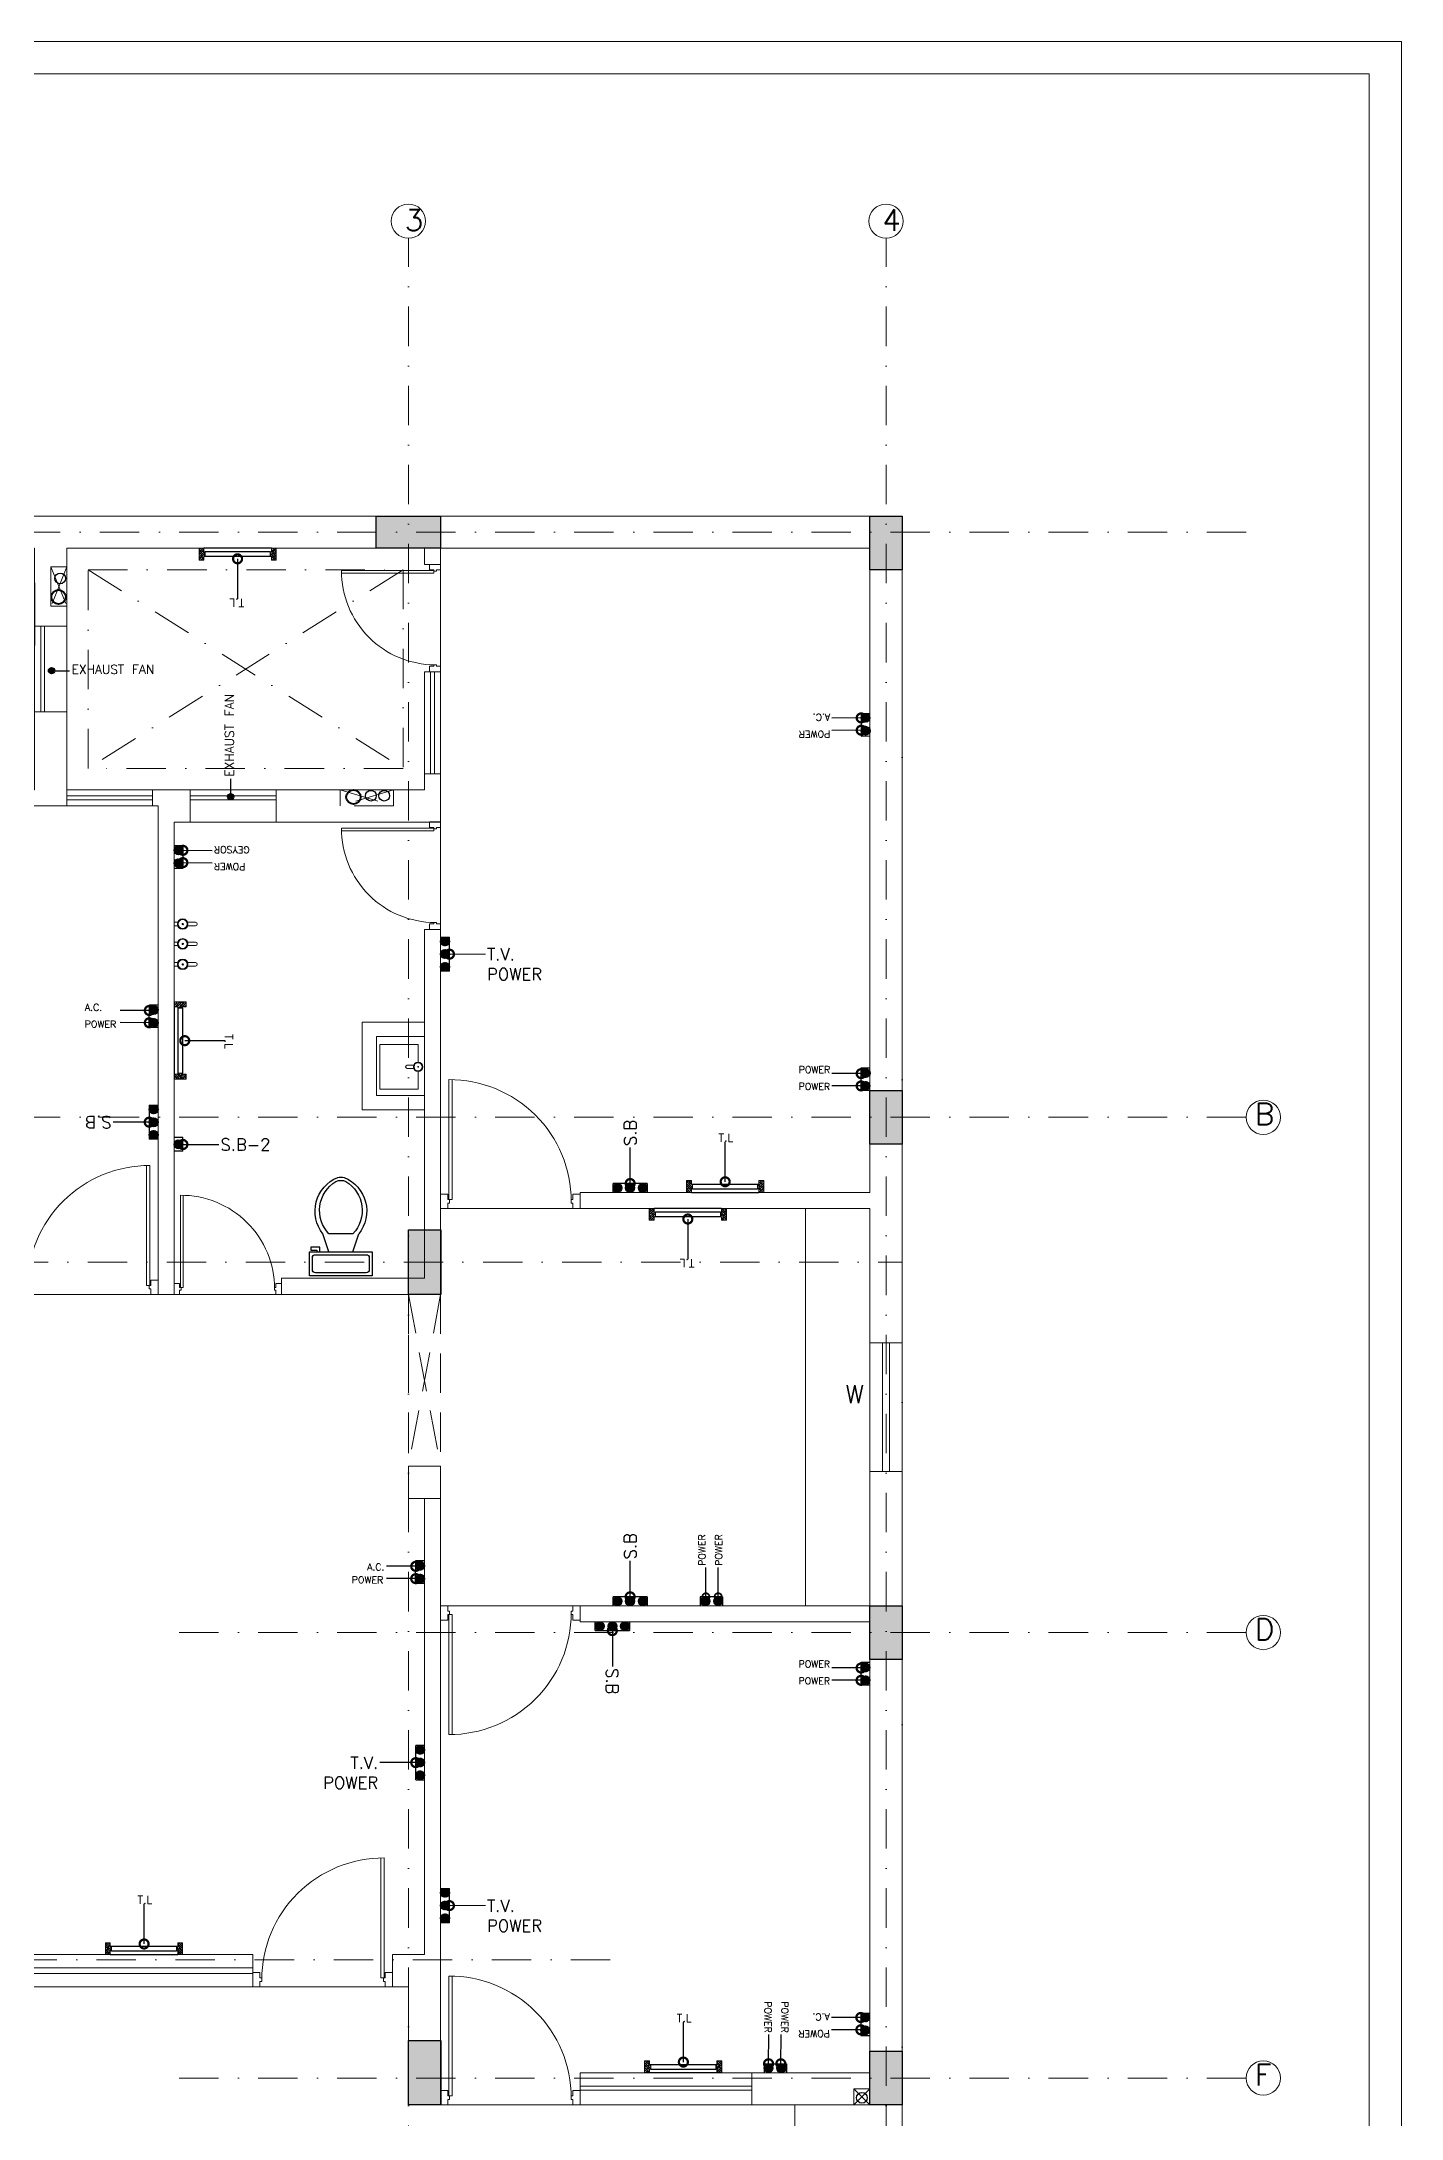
# Model space of a CAD drawing. Header units: inches. Extents: x 10416 to 14183, y 3009 to 10486.
# Drawn here: x 12290 to 12670, y 6258 to 6838 of the extents above; entities that cross this region are included whole.
import ezdxf

# ---------------------------------------------------------------- set-up
doc = ezdxf.new("R2010")
doc.units = ezdxf.units.IN
doc.header["$MEASUREMENT"] = 0
for name, pattern in [('DASHDOTX2', [2, 1, -0.5, 0, -0.5]), ('DASHEDX2', [1.5, 1, -0.5]), ('HIDDENX2', [0.75, 0.5, -0.25])]:
    doc.linetypes.add(name, pattern=pattern)
doc.layers.get('0').update_dxf_attribs({"lineweight": 9})
for name, color, linetype in [('A7- wall', 12, 'Continuous'), ('A7-arch', 144, 'DASHEDX2'), ('A7-column', 7, 'Continuous'), ('A7-cut out', 252, 'DASHDOTX2'), ('A7-door', 33, 'Continuous'), ('A7-railing', 216, 'Continuous'), ('A7-sanitary', 132, 'Continuous'), ('A7-stairs', 114, 'Continuous'), ('A7-text', 232, 'Continuous'), ('A7-window', 4, 'Continuous'), ('AV-ele line', 252, 'HIDDENX2')]:
    doc.layers.add(name, color=color, linetype=linetype)
for name, color, linetype, lineweight in [('A7-dimention', 160, 'Continuous', 15), ('DIM', 7, 'Continuous', 9), ('electrica', 8, 'Continuous', 0), ('elehatch', 7, 'Continuous', 0), ('THIN', 8, 'Continuous', 9)]:
    doc.layers.add(name, color=color, linetype=linetype, lineweight=lineweight)
doc.styles.add('2MM', font='romans.shx', dxfattribs={"width": 0.6, "height": 6.299213})
doc.styles.get("Standard").update_dxf_attribs({"font": 'txt.shx', "height": 5})
doc.styles.add('WORKING', font='txt.shx', dxfattribs={"height": 5})
doc.dimstyles.new('2MM', dxfattribs={"dimscale": 64, "dimtxt": 0.026083, "dimasz": 0.078125, "dimexe": 0.046875, "dimexo": 0.203125, "dimgap": 0.03125, "dimtad": 1, "dimdec": 5, "dimzin": 3, "dimdsep": 46, "dimlunit": 4, "dimtxsty": '2MM', "dimblk1": 'DOTSMALL', "dimblk2": 'DOTSMALL', "dimsah": 1, "dimcen": 0.1875, "dimdle": 0.0625, "dimclrd": 5, "dimclre": 1, "dimclrt": 5, "dimadec": 0, "dimazin": 0, "dimtfac": 1, "dimtdec": 5, "dimtix": 1, "dimtofl": 0, "dimtmove": 2, "dimatfit": 3, "dimldrblk": 'DOTSMALL', "dimfxl": 1, "dimfrac": 2, "dimtolj": 1, "dimtzin": 0, "dimarcsym": 0})
doc.dimstyles.new('FERDIM', dxfattribs={"dimtxt": 5, "dimasz": 3, "dimexe": 0.1875, "dimexo": 0.375, "dimgap": 0.125, "dimtad": 0, "dimdec": 1, "dimzin": 0, "dimdsep": 46, "dimlunit": 4, "dimtxsty": 'Standard', "dimblk1": 'OBLIQUE', "dimblk2": 'ARCHTICK', "dimsah": 1, "dimcen": 0.09375, "dimdle": 0.1875, "dimclrd": 256, "dimclre": 256, "dimclrt": 256, "dimadec": 0, "dimazin": 3, "dimtfac": 1, "dimtdec": 1, "dimtofl": 0, "dimtmove": 1, "dimatfit": 3, "dimldrblk": 'OPEN30', "dimfxl": 1, "dimtolj": 1, "dimtzin": 0, "dimarcsym": 0})

# ---------------------------------------------------------------- blocks, each defined once
blk = doc.blocks.new('rthnry')
at = {"ltscale": 45}
blk.add_hatch(color=5, dxfattribs=at).paths.add_polyline_path([(12508.04, 7803.3), (12517.04, 7803.3), (12517.04, 7785.3), (12508.04, 7785.3)])
at = {"color": 5, "ltscale": 45}
blk.add_lwpolyline([(12508.04, 7803.3), (12517.04, 7803.3), (12517.04, 7785.3), (12508.04, 7785.3)], close=True, dxfattribs=at)
blk = doc.blocks.new('rtbhynrj')
at = {"ltscale": 45}
blk.add_hatch(color=6, dxfattribs=at).paths.add_polyline_path([(12525.73, 7803.3), (12534.73, 7803.3), (12534.73, 7788.3), (12525.73, 7788.3)])
at = {"color": 6, "ltscale": 45}
blk.add_lwpolyline([(12525.73, 7803.3), (12534.73, 7803.3), (12534.73, 7788.3), (12525.73, 7788.3)], close=True, dxfattribs=at)
blk = doc.blocks.new('bgghgfgygg')
at = {"layer": 'A7-column'}
for p, rotation in [((6603.41, 20471.02), 270), ((6838.41, 20471.02), 270), ((26905.76, 15548.77), 180), ((27149.76, 15548.77), 180), ((27149.76, 15322.27), 180)]:
    blk.add_blockref('rthnry', p, dxfattribs=dict(at, rotation=rotation))
for p in [(2235.98, 159.67), (2235.98, -0.83), (2235.98, -144.83), (1862.98, -236.33), (1967.98, -236.33), (2235.98, -269.33)]:
    blk.add_blockref('rtbhynrj', p, dxfattribs=at)
blk = doc.blocks.new('*U13')
for p, q in [((9.5, -6), (9.5, -2)), ((-10, -8.5), (-8, -8.5)), ((-10, -9.5), (-10, -8.5)), ((-7, -9.5), (-10, -9.5)), ((-8, -8.5), (-8, -8)), ((-7, -8), (-7, -9.5)), ((-4, -8), (-6, -14)), ((4, -8), (6, -14)), ((4, -14), (-4, -14))]:
    blk.add_line(p, q)
blk.add_lwpolyline([(10.5, -8), (10.5, 0), (-10.5, 0), (-10.5, -8)], close=True)
for points in [[(-9.5, -2), (-9.5, -6)], [(8.5, -1), (-8.5, -1)], [(-8.5, -7), (8.5, -7)]]:
    blk.add_lwpolyline(points)
for centre, radius, start, end in [((-8.62, -1.88), 0.884, 81.8699, 188.1301), ((-8.62, -6.12), 0.884, 171.8699, 278.1301), ((8.62, -1.88), 0.884, 351.8699, 98.1301), ((8.62, -6.12), 0.884, 261.8699, 8.1301), ((3.52, -21.58), 12.17, 141.46911, 247.97143), ((4.2, -21.82), 11.33, 136.36773, 238.94682), ((-3.52, -21.58), 12.17, 292.02843, 38.53071), ((-4.2, -21.82), 11.33, 301.05301, 43.63209), ((0, -27.88), 4, 245.73182, 294.26817), ((0, -29), 4, 254.86053, 285.13947)]:
    blk.add_arc(centre, radius, start, end)
blk = doc.blocks.new('FFDF')
at = {"layer": 'A7-sanitary', "lineweight": 9}
for p, q in [((20303.78, 256.15), (20303.78, 255.15)), ((20304.72, 256.15), (20304.72, 255.14)), ((20309.5, 256.15), (20309.5, 255.15)), ((20310.45, 256.15), (20310.45, 255.14)), ((20315.04, 256.15), (20315.04, 255.15)), ((20315.99, 256.15), (20315.99, 255.14)), ((20303.78, 252.36), (20303.78, 250.16)), ((20304.41, 253.83), (20304.06, 253.68)), ((20304.72, 252.37), (20304.72, 250.16)), ((20309.5, 252.36), (20309.5, 250.16)), ((20310.14, 253.83), (20309.79, 253.68)), ((20310.45, 252.37), (20310.45, 250.16)), ((20315.04, 252.36), (20315.04, 250.16)), ((20315.68, 253.83), (20315.33, 253.68)), ((20315.99, 252.37), (20315.99, 250.16))]:
    blk.add_line(p, q, dxfattribs=at)
for centre, radius in [((20304.24, 253.75), 1.47), ((20304.24, 253.75), 1.28), ((20304.24, 253.75), 0.19), ((20309.97, 253.75), 1.47), ((20309.97, 253.75), 1.28), ((20309.97, 253.75), 0.19), ((20315.5, 253.75), 1.47), ((20315.5, 253.75), 1.28), ((20315.5, 253.75), 0.19)]:
    blk.add_circle(centre, radius, dxfattribs=at)
for centre in [(20304.25, 250.16), (20309.98, 250.16), (20315.51, 250.16)]:
    blk.add_arc(centre, 0.474, 180, 0, dxfattribs=at)
blk = doc.blocks.new('GFGGFFG')
at = {"layer": 'A7-sanitary', "lineweight": 9}
for p, q in [((20260.78, 242.76), (20260.78, 256.15)), ((20260.78, 256.15), (20277.33, 256.15)), ((20277.33, 256.15), (20277.33, 242.76)), ((20268.37, 253.14), (20268.37, 251.32)), ((20268.75, 254.31), (20268.88, 254.42)), ((20269.26, 253.14), (20269.26, 251.32)), ((20277.33, 242.76), (20260.78, 242.76))]:
    blk.add_line(p, q, dxfattribs=at)
blk.add_lwpolyline([(20270.12, 254.36), (20275.07, 254.36), (20275.07, 243.65), (20262.57, 243.65), (20262.57, 254.36), (20267.51, 254.36)], dxfattribs=at)
for radius in [1.3, 1.13, 0.0821]:
    blk.add_circle((20268.82, 254.36), radius, dxfattribs=at)
blk.add_arc((20268.82, 251.32), 0.446, 180, 0, dxfattribs=at)
blk = doc.blocks.new('tdyjyu')
at = {"layer": 'A7- wall', "color": 0, "lineweight": 13, "ltscale": 45}
for p, q in [((13437.21, 6621.56), (13419.82, 6621.56)), ((13419.82, 6621.56), (13419.82, 6597.01)), ((13437.21, 6597.01), (13419.82, 6597.01))]:
    blk.add_line(p, q, dxfattribs=at)
at = {"layer": 'A7-sanitary', "lineweight": 9}
blk.add_blockref('FFDF', (-7029.6, 6497.65), dxfattribs=at)
at = {"layer": 'A7-sanitary', "lineweight": 9, "xscale": -0.8359999999905994, "yscale": 0.8359999999905994, "zscale": 0.8360000000000118}
for p, rotation in [((13328.21, 6735.56), 270), ((13413.83, 6550.68), 180)]:
    blk.add_blockref('*U13', p, dxfattribs=dict(at, rotation=rotation))
at = {"layer": 'A7-sanitary', "lineweight": 9, "xscale": -1, "rotation": 270}
for p in [(13070.58, -13573.42), (13181.06, -13659.77)]:
    blk.add_blockref('GFGGFFG', p, dxfattribs=at)
at = {"layer": 'A7-sanitary', "lineweight": 9, "rotation": 89.99999999999999}
blk.add_blockref('FFDF', (13623.36, -13666.55), dxfattribs=at)
blk = doc.blocks.new('WTHREREG')
at = {"layer": 'A7-door', "lineweight": 0}
for p, q in [((677.32, -489.1), (677.32, -493.1)), ((679.32, -489.1), (677.32, -489.1)), ((677.32, -493.1), (679.32, -493.1)), ((679.32, -490.6), (679.32, -489.1)), ((679.82, -490.6), (679.32, -490.6)), ((679.32, -493.1), (679.32, -491.6)), ((679.32, -491.6), (679.82, -491.6)), ((679.82, -491.6), (679.82, -490.6))]:
    blk.add_line(p, q, dxfattribs=at)
blk = doc.blocks.new('EWRT5RYH6THYH')
at = {"lineweight": 0}
for p, q in [((713.07, -490.6), (713.07, -457.11)), ((714.07, -490.6), (714.07, -457.1)), ((714.07, -490.6), (713.07, -490.6))]:
    blk.add_line(p, q, dxfattribs=at)
blk.add_arc((713.82, -491.1), 34, 89.5787, 180, dxfattribs=at)
blk.add_blockref('WTHREREG', (0, 0), dxfattribs=at)
at = {"lineweight": 0, "xscale": -1}
blk.add_blockref('WTHREREG', (1393.64, 0), dxfattribs=at)
blk = doc.blocks.new('hfjhgkjgh')
at = {"layer": 'A7-door', "lineweight": 9}
for p, q in [((9706.21, 7743.22), (9706.21, 7742.22)), ((9706.21, 7743.17), (9727.21, 7743.17)), ((9706.21, 7742.17), (9727.2, 7742.17)), ((9706.21, 7700.78), (9706.21, 7699.78)), ((9706.21, 7700.78), (9727.2, 7700.78)), ((9706.21, 7699.78), (9727.21, 7699.78))]:
    blk.add_line(p, q, dxfattribs=at)
for centre, start, end in [((9705.71, 7742.97), 270, 0.52197), ((9705.71, 7699.97), 359.47803, 90)]:
    blk.add_arc(centre, 21.5, start, end, dxfattribs=at)
at = {"layer": 'A7-door', "lineweight": 9, "rotation": 270}
blk.add_blockref('WTHREREG', (10196.81, 8422.8), dxfattribs=at)
at = {"layer": 'A7-door', "lineweight": 9, "extrusion": (0, 0, -1), "zscale": -1, "rotation": 90}
blk.add_blockref('WTHREREG', (-10196.81, 7020.15), dxfattribs=at)
blk = doc.blocks.new('_ArchTick')
at = {"layer": 'DIM', "color": 0, "const_width": 0.15}
blk.add_lwpolyline([(-0.5, -0.5), (0.5, 0.5)], dxfattribs=at)
blk = doc.blocks.new('_Oblique')
at = {"color": 0, "linetype": 'ByBlock', "lineweight": -2}
blk.add_line((-0.5, -0.5), (0.5, 0.5), dxfattribs=at)
blk = doc.blocks.new('_Open30')
at = {"color": 0, "linetype": 'ByBlock', "lineweight": -2}
for p, q in [((-1, 0.27), (0, 0)), ((0, 0), (-1, -0.27)), ((0, 0), (-1, 0))]:
    blk.add_line(p, q, dxfattribs=at)
blk = doc.blocks.new('fthytjut')
at = {"layer": 'A7-cut out', "color": 251, "lineweight": 5, "ltscale": 11}
for p, q in [((13432.71, 9747.49), (13432.71, 10440.58)), ((13566.21, 9747.49), (13566.21, 10440.58)), ((13666.88, 10358.47), (13122.06, 10358.47)), ((13666.88, 10194.97), (13279.21, 10194.97)), ((13122.06, 10154.47), (13570.71, 10154.47)), ((13666.88, 10050.97), (13365.14, 10050.97)), ((13489.12, 9959.47), (13122.06, 9959.47)), ((13666.88, 9926.47), (13364.99, 9926.47))]:
    blk.add_line(p, q, dxfattribs=at)
at = {"layer": 'A7-text', "color": 251, "lineweight": 5, "ltscale": 45}
for centre in [(13432.71, 10445.37), (13566.21, 10445.37), (13671.68, 10194.97), (13671.68, 10050.97), (13671.68, 9926.47)]:
    blk.add_circle(centre, 4.79, dxfattribs=at)
at = {"layer": 'A7-text', "color": 251, "lineweight": 5, "ltscale": 45, "char_height": 6, "attachment_point": 1, "style": 'WORKING'}
for s, insert in [('3', (13431.68, 10448.68)), ('4', (13565.18, 10448.68)), ('B', (13669.34, 10198.87)), ('D', (13669.34, 10054.87)), ('F', (13669.34, 9930.37))]:
    blk.add_mtext_dynamic_manual_height_columns(s, width=0.2604, gutter_width=25, heights=[0], dxfattribs=dict(at, insert=insert))
blk = doc.blocks.new('_DotSmall')
at = {"color": 0, "linetype": 'ByBlock', "const_width": 0.5}
blk.add_lwpolyline([(-0.0625, 0, 1), (0.0625, 0, 1)], format="xyb", close=True, dxfattribs=at)
blk = doc.blocks.new('df-d')
h = blk.add_hatch()
h.set_pattern_fill('ANSI38', color=3, scale=5, style=0)
h.set_pattern_definition([(45, (-4314.344, -5508.863), (-11.22532, 11.22532), []), (135, (-4314.344, -5508.863), (-33.67596, 11.22532), [39.6875, -23.8125])])
h.paths.add_polyline_path([(48, 80), (48, 115), (0, 115), (0, 0), (48, 0), (48, 35), (60, 35), (60, 80)])
blk.add_lwpolyline([(48, 0), (0, 0), (0, 115), (48, 115), (48, 80), (60, 80), (60, 35), (48, 35)], close=True)
blk.add_lwpolyline([(0, 0), (0, 115)])
blk = doc.blocks.new('bbjhgfd')
at = {"layer": 'electrica', "lineweight": 30}
h = blk.add_hatch(color=4, dxfattribs=at)
edge = h.paths.add_edge_path()
edge.add_arc((11450.91, -17155.26), 0.881, 0, 360)
at = {"layer": 'electrica', "color": 4, "lineweight": 30}
blk.add_line((11450.91, -17156.14), (11450.91, -17160.28), dxfattribs=at)
blk.add_circle((11450.91, -17155.26), 0.881, dxfattribs=at)
at = {"layer": 'electrica', "color": 4, "lineweight": 30, "insert": (11452.51, -17160.86), "char_height": 2.4976, "width": 22.0558, "attachment_point": 1, "rotation": 270}
blk.add_mtext('EXHAUST FAN', dxfattribs=at)
blk = doc.blocks.new('rrttrhtrhr')
at = {"layer": 'A7-arch', "lineweight": 13, "ltscale": 11}
for p, q in [((12003.71, 6686.47), (12039.71, 6681.97)), ((12003.71, 6681.97), (12039.71, 6686.47)), ((12241.71, 6545.47), (12232.71, 6497.47)), ((12232.71, 6545.47), (12241.71, 6497.47)), ((12232.71, 6545.47), (12232.71, 6497.47)), ((12241.71, 6545.47), (12241.71, 6497.47))]:
    blk.add_line(p, q, dxfattribs=at)
at = {"layer": 'A7-cut out', "lineweight": 13, "ltscale": 11}
for p, q in [((12132.76, 6737.75), (12132.76, 6748.75)), ((12132.76, 6748.75), (12137.26, 6748.75)), ((12137.26, 6748.75), (12132.76, 6737.75)), ((12132.76, 6748.75), (12137.26, 6737.75)), ((12143.21, 6747.97), (12231.21, 6692.47)), ((12231.21, 6747.97), (12143.21, 6692.47)), ((12137.26, 6737.75), (12132.76, 6737.75)), ((12213.58, 6681.97), (12213.58, 6686.47)), ((12213.58, 6686.47), (12228.58, 6681.97)), ((12228.58, 6686.47), (12213.58, 6681.97)), ((12228.58, 6686.47), (12228.58, 6681.97)), ((12228.58, 6681.97), (12213.58, 6681.97)), ((12052.71, 6367.47), (12038.71, 6483.47)), ((12052.71, 6483.47), (12038.71, 6367.47)), ((12102.85, 6351.97), (12102.85, 6356.47)), ((12102.85, 6356.47), (12107.35, 6356.47)), ((12107.35, 6351.97), (12102.85, 6356.47)), ((12107.35, 6356.47), (12102.85, 6351.97)), ((12107.35, 6356.47), (12107.35, 6351.97)), ((12361.71, 6323.47), (12357.21, 6323.47)), ((12357.21, 6323.47), (12357.21, 6318.97)), ((12357.21, 6318.97), (12361.71, 6323.47)), ((12357.21, 6323.47), (12361.71, 6318.97)), ((12361.71, 6318.97), (12361.71, 6323.47))]:
    blk.add_line(p, q, dxfattribs=at)
at = {"layer": 'A7-cut out', "lineweight": 13, "ltscale": 7}
for p, q in [((12340.71, 6318.97), (12340.71, 6264.97)), ((12078.71, 6314.47), (12078.71, 6264.97)), ((12340.71, 6264.97), (12078.71, 6264.97))]:
    blk.add_line(p, q, dxfattribs=at)
at = {"layer": 'A7-cut out', "lineweight": 13, "ltscale": 11}
blk.add_lwpolyline([(12143.21, 6747.97), (12231.21, 6747.97), (12231.21, 6692.47), (12143.21, 6692.47)], close=True, dxfattribs=at)
at = {"layer": 'A7-railing', "lineweight": 13, "ltscale": 45}
for p, q in [((12036.71, 6365.47), (12036.71, 6485.47)), ((12054.71, 6485.47), (12036.71, 6485.47)), ((12054.71, 6365.47), (12054.71, 6485.47)), ((12054.71, 6365.47), (12036.71, 6365.47)), ((12093.71, 6314.47), (12093.71, 6279.97)), ((12095.71, 6314.47), (12095.71, 6281.97)), ((12328.71, 6279.97), (12093.71, 6279.97)), ((12328.71, 6281.97), (12095.71, 6281.97))]:
    blk.add_line(p, q, dxfattribs=at)
blk.add_lwpolyline([(12052.71, 6483.47), (12038.71, 6483.47), (12038.71, 6367.47), (12052.71, 6367.47)], close=True, dxfattribs=at)
at = {"layer": 'A7-sanitary', "lineweight": 30, "ltscale": 45}
for centre in [(12135.35, 6745.55), (12222.21, 6684.82), (12225.94, 6684.82), (12105.16, 6354.14), (12359.48, 6320.95)]:
    blk.add_circle(centre, 1.5, dxfattribs=at)
at = {"layer": 'A7-sanitary', "color": 3, "lineweight": 40, "ltscale": 45}
for centre in [(12134.9, 6740.35), (12217.34, 6684.44)]:
    blk.add_circle(centre, 2, dxfattribs=at)
at = {"layer": 'A7-stairs', "lineweight": 13, "ltscale": 45}
for p, q in [((12054.71, 6485.47), (12093.71, 6485.47)), ((12054.71, 6475.47), (12093.71, 6475.47)), ((12054.71, 6465.47), (12093.71, 6465.47)), ((12054.71, 6455.47), (12093.71, 6455.47)), ((12054.71, 6445.47), (12093.71, 6445.47)), ((12036.71, 6435.47), (11997.71, 6435.47)), ((12054.71, 6435.47), (12093.71, 6435.47)), ((12036.71, 6425.47), (11997.71, 6425.47)), ((12054.71, 6425.47), (12093.71, 6425.47)), ((12036.71, 6415.47), (11997.71, 6415.47)), ((12054.71, 6415.47), (12093.71, 6415.47)), ((11997.71, 6405.47), (12036.71, 6405.47)), ((12054.71, 6405.47), (12093.71, 6405.47)), ((11997.71, 6395.47), (12036.71, 6395.47)), ((12054.71, 6395.47), (12093.71, 6395.47)), ((12054.71, 6395.47), (12093.71, 6395.47)), ((12054.71, 6385.47), (12093.71, 6385.47)), ((11997.71, 6375.47), (12036.71, 6375.47)), ((12054.71, 6375.47), (12093.71, 6375.47)), ((11997.71, 6365.47), (12093.71, 6365.47))]:
    blk.add_line(p, q, dxfattribs=at)
at = {"layer": 'A7-window', "lineweight": 13, "ltscale": 45}
for p, q in [((12129.91, 6732.22), (12129.91, 6708.22)), ((12131.01, 6732.22), (12131.01, 6708.22)), ((12238.91, 6719.47), (12238.91, 6690.97)), ((12240.01, 6719.47), (12240.01, 6690.97)), ((11992.41, 6681.97), (11992.41, 6657.97)), ((11994.01, 6681.97), (11994.01, 6657.97)), ((12137.21, 6684.77), (12161.21, 6684.77)), ((12161.21, 6683.67), (12137.21, 6683.67)), ((12171.71, 6684.77), (12195.71, 6684.77)), ((12195.71, 6683.67), (12171.71, 6683.67)), ((12365.21, 6495.97), (12365.21, 6531.97)), ((12367.21, 6495.97), (12367.21, 6531.97)), ((12095.41, 6473.47), (12095.41, 6497.47)), ((12096.51, 6473.47), (12096.51, 6497.47)), ((12189.21, 6357.27), (12117.21, 6357.27)), ((12189.21, 6355.67), (12117.21, 6355.67)), ((12328.71, 6324.19), (12280.71, 6324.19)), ((12328.71, 6323.09), (12280.71, 6323.09)), ((12015.71, 6317.27), (12075.71, 6317.27)), ((12015.71, 6316.17), (12075.71, 6316.17))]:
    blk.add_line(p, q, dxfattribs=at)
at = {"layer": 'elehatch', "lineweight": 13, "ltscale": 45}
for p, q in [((12370.71, 6762.97), (11988.71, 6762.97)), ((11988.71, 6762.97), (11988.71, 6314.47)), ((12370.71, 6318.97), (12370.71, 6762.97)), ((11997.71, 6753.97), (12051.71, 6753.97)), ((11997.71, 6753.97), (11997.71, 6686.47)), ((12051.71, 6753.97), (12051.71, 6686.47)), ((12056.21, 6753.97), (12056.21, 6716.47)), ((12128.21, 6753.97), (12128.21, 6686.47)), ((12137.21, 6753.97), (12137.21, 6686.47)), ((12237.21, 6753.97), (12237.21, 6749.47)), ((12237.21, 6753.97), (12237.21, 6749.47)), ((12241.71, 6545.47), (12241.71, 6753.97)), ((12361.71, 6573.97), (12361.71, 6753.97)), ((12237.21, 6749.47), (12241.71, 6749.47)), ((12128.21, 6732.22), (12137.21, 6732.22)), ((12051.71, 6716.47), (12056.21, 6716.47)), ((12237.21, 6719.47), (12241.71, 6719.47)), ((12237.21, 6719.47), (12237.21, 6686.47)), ((12128.21, 6708.22), (12137.21, 6708.22)), ((11997.71, 6686.47), (12128.21, 6686.47)), ((12003.71, 6686.47), (12003.71, 6681.97)), ((12039.71, 6686.47), (12039.71, 6681.97)), ((12137.21, 6686.47), (12237.21, 6686.47)), ((12137.21, 6686.47), (12137.21, 6681.97)), ((12161.21, 6686.47), (12161.21, 6681.97)), ((12171.71, 6686.47), (12171.71, 6677.47)), ((12195.71, 6686.47), (12195.71, 6677.47)), ((12237.21, 6690.97), (12241.71, 6690.97)), ((11988.71, 6681.97), (12162.71, 6681.97)), ((11997.71, 6318.97), (11997.71, 6681.97)), ((12162.71, 6681.97), (12162.71, 6545.47)), ((12241.71, 6677.47), (12167.21, 6677.47)), ((12167.21, 6677.47), (12167.21, 6545.47)), ((11997.71, 6657.97), (11988.71, 6657.97)), ((12237.21, 6647.47), (12237.21, 6549.97)), ((12241.71, 6647.47), (12237.21, 6647.47)), ((12361.71, 6573.97), (12280.71, 6573.97)), ((12280.71, 6573.97), (12280.71, 6569.47)), ((12361.71, 6569.47), (12241.71, 6569.47)), ((12343.71, 6458.47), (12343.71, 6569.47)), ((12361.71, 6458.47), (12361.71, 6569.47)), ((12027.71, 6549.97), (12123.71, 6549.97)), ((12027.71, 6545.47), (12027.71, 6549.97)), ((12123.71, 6545.47), (12123.71, 6549.97)), ((12237.21, 6549.97), (12197.21, 6549.97)), ((11997.71, 6545.47), (12241.71, 6545.47)), ((12093.71, 6318.97), (12093.71, 6545.47)), ((12232.71, 6540.97), (12232.71, 6540.97)), ((12370.71, 6531.97), (12361.71, 6531.97)), ((12093.71, 6497.47), (12098.21, 6497.47)), ((12098.21, 6360.97), (12098.21, 6497.47)), ((12232.71, 6497.47), (12241.71, 6497.47)), ((12232.71, 6488.47), (12232.71, 6497.47)), ((12232.71, 6497.47), (12241.71, 6497.47)), ((12241.71, 6318.97), (12241.71, 6497.47)), ((12370.71, 6495.97), (12361.71, 6495.97)), ((12072.82, 6349.21), (12072.82, 6492.6)), ((12232.71, 6488.47), (12241.71, 6488.47)), ((12237.21, 6360.97), (12237.21, 6488.47)), ((12093.71, 6473.47), (12098.21, 6473.47)), ((12361.71, 6458.47), (12241.71, 6458.47)), ((12280.71, 6453.97), (12280.71, 6458.47)), ((12361.71, 6453.97), (12280.71, 6453.97)), ((12361.71, 6327.97), (12361.71, 6453.97)), ((11997.71, 6415.47), (12036.71, 6415.47)), ((11997.71, 6395.47), (12036.71, 6395.47)), ((12189.21, 6360.97), (12098.21, 6360.97)), ((12117.21, 6360.97), (12117.21, 6351.97)), ((12189.21, 6351.97), (12189.21, 6360.97)), ((12228.21, 6360.97), (12228.21, 6351.97)), ((12228.21, 6360.97), (12237.21, 6360.97)), ((12102.71, 6314.47), (12102.71, 6351.97)), ((12102.71, 6351.97), (12232.71, 6351.97)), ((12232.71, 6318.97), (12232.71, 6351.97)), ((12280.71, 6318.97), (12280.71, 6327.97)), ((12361.71, 6327.97), (12280.71, 6327.97)), ((12328.71, 6327.97), (12328.71, 6318.97)), ((11997.71, 6318.97), (12093.71, 6318.97)), ((12015.71, 6318.97), (12015.71, 6314.47)), ((12075.71, 6318.97), (12075.71, 6314.47)), ((12370.71, 6318.97), (12232.71, 6318.97)), ((12366.21, 6284.47), (12366.21, 6318.97)), ((12370.71, 6279.97), (12370.71, 6318.97)), ((11988.71, 6314.47), (12102.71, 6314.47)), ((12328.71, 6279.97), (12328.71, 6284.47)), ((12366.21, 6284.47), (12328.71, 6284.47)), ((12328.71, 6279.97), (12370.71, 6279.97))]:
    blk.add_line(p, q, dxfattribs=at)
for points in [[(11997.71, 6753.97), (11997.71, 6753.97)], [(12056.21, 6753.97), (12128.21, 6753.97)], [(12137.21, 6753.97), (12237.21, 6753.97)], [(12241.71, 6753.97), (12361.71, 6753.97)], [(11984.8, 6384.23), (12015.02, 6390.79), (12016.97, 6387.7), (12017.95, 6394.94), (12019.9, 6391.85), (12042.62, 6396.79)], [(11984.8, 6374.03), (12015.02, 6380.59), (12016.97, 6377.5), (12017.95, 6384.75), (12019.9, 6381.65), (12042.62, 6386.59)]]:
    blk.add_lwpolyline(points, dxfattribs=at)
at = {"layer": 'A7-door', "lineweight": 13, "xscale": 0.7692307692304894, "yscale": 0.7692307692304894, "zscale": 0.7692307692304894}
for p, rotation in [((11862.4, 6198.46), 89.99999999998003), ((12431.02, 7237.49), 270), ((11862.4, 6126.46), 90)]:
    blk.add_blockref('EWRT5RYH6THYH', p, dxfattribs=dict(at, rotation=rotation))
at = {"layer": 'A7-door', "lineweight": 13, "xscale": -1}
for p in [(12958.03, 7062.57), (12958.03, 6812.07)]:
    blk.add_blockref('EWRT5RYH6THYH', p, dxfattribs=at)
at = {"layer": 'A7-door', "lineweight": 13}
for name, p in [('EWRT5RYH6THYH', (11446.39, 7038.57)), ('hfjhgkjgh', (2390, -1200)), ('EWRT5RYH6THYH', (11511.89, 6845.07))]:
    blk.add_blockref(name, p, dxfattribs=at)
at = {"layer": 'A7-door', "lineweight": 13, "xscale": -0.7692307692304894, "yscale": 0.7692307692304894, "zscale": 0.7692307692307168}
for p in [(12548.73, 6924.78), (12718.23, 6924.78)]:
    blk.add_blockref('EWRT5RYH6THYH', p, dxfattribs=at)
at = {"layer": 'A7-door', "lineweight": 13, "rotation": 180}
blk.add_blockref('EWRT5RYH6THYH', (12958.03, 5965.37), dxfattribs=at)
at = {"layer": 'elehatch', "lineweight": 13, "ltscale": 45}
for points in [[(12017.21, 6401.34), (12017.21, 6450.18)], [(12017.21, 6375.47), (12017.21, 6349.21), (12072.82, 6349.21)]]:
    blk.add_leader(points, dimstyle='FERDIM', override={"dimgap": 0.125, "dimtad": 0, "dimfxlon": 1}, dxfattribs=at)
blk = doc.blocks.new('dfggdrhtr')
at = {"layer": 'electrica', "lineweight": 30}
h = blk.add_hatch(dxfattribs=at)
h.set_pattern_fill('ANSI31', color=4, angle=-270, style=0)
h.set_pattern_definition([(45, (-51726.4139, -35563.75634), (0.08838834765, -0.08838834765), [])])
h.paths.add_polyline_path([(312887.03, -38628.68, -1), (312884.57, -38628.68, -1)])
h = blk.add_hatch(dxfattribs=at)
h.set_pattern_fill('ANSI31', color=4, angle=-270, style=0)
h.set_pattern_definition([(45, (-51726.4139, -35568.13588), (0.08838834765, -0.08838834765), [])])
h.paths.add_polyline_path([(312887.03, -38632.18, -1), (312884.57, -38632.18, -1)])
h = blk.add_hatch(dxfattribs=at)
h.set_pattern_fill('ANSI31', color=4, angle=-270, style=0)
h.set_pattern_definition([(45, (-51726.4139, -35572.61613), (0.08838834765, -0.08838834765), [])])
h.paths.add_polyline_path([(312887.03, -38635.77, -1), (312884.57, -38635.77, -1)])
at = {"layer": 'electrica', "color": 4, "lineweight": 30}
for p, q in [((312884.57, -38627.45), (312887.03, -38627.45)), ((312887.03, -38637), (312887.03, -38627.45)), ((312887.03, -38637), (312884.57, -38637))]:
    blk.add_line(p, q, dxfattribs=at)
for centre in [(312885.8, -38628.68), (312885.8, -38632.18), (312885.8, -38635.77)]:
    blk.add_circle(centre, 1.23, dxfattribs=at)
at = {"layer": 'electrica', "color": 4, "lineweight": 30, "insert": (312897.52, -38630.57), "char_height": 3.36, "width": 16.8682, "attachment_point": 1}
blk.add_mtext('S.B', dxfattribs=at)
at = {"layer": 'electrica', "color": 4, "lineweight": 30}
blk.add_leader([(312887.03, -38632.22), (312897.1, -38632.22)], dimstyle='2MM', override={"dimgap": 0.03125, "dimtad": 0}, dxfattribs=at)
blk = doc.blocks.new('STTHTRH')
at = {"lineweight": 25}
h = blk.add_hatch(dxfattribs=at)
h.set_pattern_fill('ANSI31', color=4, angle=180, style=0)
h.set_pattern_definition([(45, (-43429.37984, -35561.50887), (0.08838834765, -0.08838834765), [])])
h.paths.add_polyline_path([(21667.65, -156.91, -1), (21665.19, -156.9, -1)])
h = blk.add_hatch(dxfattribs=at)
h.set_pattern_fill('ANSI31', color=4, angle=180, style=0)
h.set_pattern_definition([(45, (-43429.37984, -35565.98912), (0.08838834765, -0.08838834765), [])])
h.paths.add_polyline_path([(21667.63, -160.5, -1), (21665.17, -160.48, -1)])
at = {"color": 4, "lineweight": 25}
for p, q in [((21665.16, -161.71), (21665.19, -155.43)), ((21665.19, -155.43), (21667.65, -155.44)), ((21665.16, -161.71), (21667.62, -161.73))]:
    blk.add_line(p, q, dxfattribs=at)
for centre in [(21666.42, -156.91), (21666.4, -160.49)]:
    blk.add_circle(centre, 1.23, dxfattribs=at)
at = {"color": 4, "lineweight": 30, "char_height": 1.92, "width": 6.1013, "attachment_point": 3, "rotation": 359.72858}
for s, insert in [('POWER', (21656.53, -155)), ('GEYSOR', (21656.5, -159.7))]:
    blk.add_mtext(s, dxfattribs=dict(at, insert=insert))
at = {"color": 4, "lineweight": 25}
for points in [[(21665.17, -160.48), (21656.99, -160.45)], [(21665.18, -157.04), (21657, -157.01)]]:
    blk.add_leader(points, dimstyle='2MM', override={"dimgap": 0.03125, "dimtad": 0}, dxfattribs=at)
blk = doc.blocks.new('JUHYTY')
at = {"color": 4, "lineweight": 25}
for p, q in [((7862.24, -523.24), (7843.4, -523.24)), ((7861.89, -524.25), (7843.75, -524.25)), ((7861.89, -525.54), (7843.75, -525.54))]:
    blk.add_line(p, q, dxfattribs=at)
at = {"color": 4, "lineweight": 25, "xscale": 0.0287999999945896, "yscale": 0.0287999999945896, "zscale": 0.0287999999945896, "rotation": 1.3570367e-09}
blk.add_blockref('df-d', (7842.02, -526.55), dxfattribs=at)
at = {"color": 4, "lineweight": 25, "extrusion": (0, 0, -1), "xscale": 0.0287999999945896, "yscale": 0.0287999999945896, "zscale": -0.0288000000000066, "rotation": 359.9999999986428}
blk.add_blockref('df-d', (-7863.62, -526.55), dxfattribs=at)
at = {"color": 4, "lineweight": 25}
blk.add_text('T.L', height=2.236, rotation=180, dxfattribs=at).set_placement((7854.63, -537.39))
blk.add_leader([(7852.79, -526.2), (7852.79, -537.39)], dimstyle='2MM', override={"dimgap": 0.03125, "dimtad": 0}, dxfattribs=at)
blk = doc.blocks.new('bhttyt')
at = {"layer": 'electrica', "lineweight": 30}
h = blk.add_hatch(dxfattribs=at)
h.set_pattern_fill('ANSI31', color=4, angle=-360, style=0)
h.set_pattern_definition([(315, (14557.99075, 347532.00842), (-0.08838834765, -0.08838834765), [])])
h.paths.add_polyline_path([(11493.94, -17081.43, -1), (11493.94, -17078.97, -1)])
at = {"layer": 'electrica', "color": 4, "lineweight": 30}
for p, q in [((11492.06, -17081.43), (11492.06, -17078.97)), ((11495.95, -17078.97), (11495.95, -17081.43)), ((11492.06, -17081.43), (11495.95, -17081.43))]:
    blk.add_line(p, q, dxfattribs=at)
blk.add_circle((11493.94, -17080.2), 1.23, dxfattribs=at)
at = {"layer": 'electrica', "color": 4, "lineweight": 18, "insert": (11495.55, -17091.93), "char_height": 3.36, "width": 16.8682, "attachment_point": 1, "rotation": 270}
blk.add_mtext('S.B-2', dxfattribs=at)
at = {"layer": 'electrica', "color": 4, "lineweight": 30}
blk.add_leader([(11493.9, -17081.43), (11493.9, -17091.5)], dimstyle='2MM', override={"dimgap": 0.03125, "dimtad": 0}, dxfattribs=at)
blk = doc.blocks.new('dtykuil')
at = {"layer": 'electrica', "lineweight": 30}
h = blk.add_hatch(dxfattribs=at)
h.set_pattern_fill('ANSI31', color=4, scale=0.8, angle=-270, style=0)
h.set_pattern_definition([(135, (334643.28619, 21142.09696), (-0.07071067812, -0.07071067812), [])])
h.paths.add_polyline_path([(11275.83, 616.38, -1), (11273.37, 616.38, -1)])
h = blk.add_hatch(dxfattribs=at)
h.set_pattern_fill('ANSI31', color=4, scale=0.8, angle=-270, style=0)
h.set_pattern_definition([(135, (334643.28619, 21138.59333), (-0.07071067812, -0.07071067812), [])])
h.paths.add_polyline_path([(11275.83, 612.87, -1), (11273.37, 612.87, -1)])
h = blk.add_hatch(dxfattribs=at)
h.set_pattern_fill('ANSI31', color=4, scale=0.8, angle=-270, style=0)
h.set_pattern_definition([(135, (334643.28619, 21135.00913), (-0.07071067812, -0.07071067812), [])])
h.paths.add_polyline_path([(11275.83, 609.29, -1), (11273.37, 609.29, -1)])
at = {"layer": 'electrica', "color": 4, "lineweight": 30}
for p, q in [((11273.37, 617.61), (11275.83, 617.61)), ((11275.83, 608.06), (11275.83, 617.61)), ((11275.83, 608.06), (11273.37, 608.06))]:
    blk.add_line(p, q, dxfattribs=at)
for centre in [(11274.6, 616.38), (11274.6, 612.87), (11274.6, 609.29)]:
    blk.add_circle(centre, 1.23, dxfattribs=at)
at = {"layer": 'electrica', "color": 4, "lineweight": 30, "insert": (11286.33, 614.48), "char_height": 3.36, "width": 16.8682, "attachment_point": 1}
blk.add_mtext('T.V.\\PPOWER', dxfattribs=at)
at = {"layer": 'electrica', "color": 4, "lineweight": 30}
blk.add_leader([(11275.83, 612.83), (11285.9, 612.83)], dimstyle='2MM', override={"dimgap": 0.03125, "dimtad": 0}, dxfattribs=at)
blk = doc.blocks.new('TTYJYUK')
at = {"layer": 'electrica', "lineweight": 30}
h = blk.add_hatch(dxfattribs=at)
h.set_pattern_fill('ANSI31', color=4, angle=180, style=0)
h.set_pattern_definition([(134.7285791, (39584.08301, -23695.14597), (-0.07104485328, -0.07037491615), [])])
h.paths.add_polyline_path([(11795.25, 469.71, -1), (11792.79, 469.73, -1)])
h = blk.add_hatch(dxfattribs=at)
h.set_pattern_fill('ANSI31', color=4, angle=180, style=0)
h.set_pattern_definition([(134.7285791, (39584.06603, -23698.73013), (-0.07104485328, -0.07037491615), [])])
h.paths.add_polyline_path([(11795.23, 466.13, -1), (11792.77, 466.14, -1)])
at = {"layer": 'electrica', "color": 4, "lineweight": 30}
for p, q in [((11792.77, 464.91), (11792.79, 471.2)), ((11792.79, 471.2), (11795.25, 471.19)), ((11792.77, 464.91), (11795.22, 464.9))]:
    blk.add_line(p, q, dxfattribs=at)
for centre in [(11794.02, 469.72), (11794, 466.14)]:
    blk.add_circle(centre, 1.23, dxfattribs=at)
at = {"layer": 'electrica', "color": 4, "lineweight": 30, "char_height": 1.92, "width": 6.1013, "attachment_point": 3, "rotation": 359.72858}
for insert in [(11784.13, 471.62), (11784.11, 466.92)]:
    blk.add_mtext('POWER', dxfattribs=dict(at, insert=insert))
at = {"layer": 'electrica', "color": 4, "lineweight": 30}
for points in [[(11792.77, 466.14), (11784.59, 466.18)], [(11792.78, 469.58), (11784.6, 469.62)]]:
    blk.add_leader(points, dimstyle='2MM', override={"dimgap": 0.03125, "dimtad": 0}, dxfattribs=at)
blk = doc.blocks.new('ttrtt')
at = {"layer": 'electrica', "lineweight": 30}
h = blk.add_hatch(dxfattribs=at)
h.set_pattern_fill('ANSI31', color=4, scale=0.8, angle=-270, style=0)
h.set_pattern_definition([(45, (-13067.84429, -18681.51224), (0.07071067812, -0.07071067812), [])])
h.paths.add_polyline_path([(310299.61, -39207.23, 1), (310302.07, -39207.23, 1)])
h = blk.add_hatch(dxfattribs=at)
h.set_pattern_fill('ANSI31', color=4, scale=0.8, angle=-270, style=0)
h.set_pattern_definition([(45, (-13067.84429, -18685.01587), (0.07071067812, -0.07071067812), [])])
h.paths.add_polyline_path([(310299.61, -39210.74, 1), (310302.07, -39210.74, 1)])
h = blk.add_hatch(dxfattribs=at)
h.set_pattern_fill('ANSI31', color=4, scale=0.8, angle=-270, style=0)
h.set_pattern_definition([(45, (-13067.84429, -18688.60007), (0.07071067812, -0.07071067812), [])])
h.paths.add_polyline_path([(310299.61, -39214.32, 1), (310302.07, -39214.32, 1)])
at = {"layer": 'electrica', "color": 4, "lineweight": 30}
for p, q in [((310302.07, -39206), (310299.61, -39206)), ((310299.61, -39215.55), (310299.61, -39206)), ((310299.61, -39215.55), (310302.07, -39215.55))]:
    blk.add_line(p, q, dxfattribs=at)
for centre in [(310300.84, -39207.23), (310300.84, -39210.74), (310300.84, -39214.32)]:
    blk.add_circle(centre, 1.23, dxfattribs=at)
at = {"layer": 'electrica', "color": 4, "lineweight": 30, "insert": (310289.11, -39209.13), "char_height": 3.36, "width": 16.8682, "attachment_point": 3}
blk.add_mtext('T.V.\\PPOWER', dxfattribs=at)
at = {"layer": 'electrica', "color": 4, "lineweight": 30}
blk.add_leader([(310299.61, -39210.78), (310289.54, -39210.78)], dimstyle='2MM', override={"dimgap": 0.03125, "dimtad": 0}, dxfattribs=at)
blk = doc.blocks.new('WTGRH')
at = {"layer": 'electrica', "lineweight": 25}
h = blk.add_hatch(dxfattribs=at)
h.set_pattern_fill('ANSI31', color=4, scale=0.8, angle=270.27142, style=0)
h.set_pattern_definition([(134.7285791, (39322.95157, -23752.79129), (-0.07104485328, -0.07037491615), [])])
h.paths.add_polyline_path([(11534.12, 412.07, -1), (11531.66, 412.08, -1)])
h = blk.add_hatch(dxfattribs=at)
h.set_pattern_fill('ANSI31', color=4, scale=0.8, angle=270.27142, style=0)
h.set_pattern_definition([(134.7285791, (39322.96855, -23749.20713), (-0.07104485328, -0.07037491615), [])])
h.paths.add_polyline_path([(11534.13, 415.65, -1), (11531.67, 415.66, -1)])
at = {"layer": 'electrica', "color": 4, "lineweight": 25}
for p, q in [((11531.65, 410.85), (11531.68, 417.14)), ((11531.68, 417.14), (11534.14, 417.13)), ((11531.65, 410.85), (11534.11, 410.84))]:
    blk.add_line(p, q, dxfattribs=at)
for centre in [(11532.89, 412.07), (11532.9, 415.66)]:
    blk.add_circle(centre, 1.23, dxfattribs=at)
at = {"layer": 'electrica', "color": 4, "lineweight": 25, "char_height": 1.92, "width": 6.1013, "attachment_point": 7, "rotation": 359.72858}
for s, insert in [('POWER', (11513.78, 410.8)), ('A.C.', (11518.06, 414.41))]:
    blk.add_mtext(s, dxfattribs=dict(at, insert=insert))
at = {"layer": 'electrica', "color": 4, "lineweight": 25}
for points in [[(11531.66, 412.08), (11523.48, 412.12)], [(11531.67, 415.52), (11523.49, 415.56)]]:
    blk.add_leader(points, dimstyle='2MM', override={"dimgap": 0.03125, "dimtad": 0}, dxfattribs=at)
blk = doc.blocks.new('p')
at = {"lineweight": 25}
h = blk.add_hatch(dxfattribs=at)
h.set_pattern_fill('ANSI31', color=4, angle=180, style=0)
h.set_pattern_definition([(45, (-44585.43658, -35445.65295), (0.08838834765, -0.08838834765), [])])
h.paths.add_polyline_path([(-9706.69, -5404.47, 1), (-9703.62, -5404.47, 1)])
h = blk.add_hatch(dxfattribs=at)
h.set_pattern_fill('ANSI31', color=4, angle=180, style=0)
h.set_pattern_definition([(45, (-44585.43658, -35450.1332), (0.08838834765, -0.08838834765), [])])
h.paths.add_polyline_path([(-9706.69, -5408.95, 1), (-9703.62, -5408.95, 1)])
at = {"color": 4, "lineweight": 25}
for p, q in [((-9703.62, -5402.62), (-9706.69, -5402.62)), ((-9703.62, -5410.49), (-9703.62, -5402.62)), ((-9703.62, -5410.49), (-9706.69, -5410.49))]:
    blk.add_line(p, q, dxfattribs=at)
for centre in [(-9705.15, -5404.47), (-9705.15, -5408.95)]:
    blk.add_circle(centre, 1.54, dxfattribs=at)
at = {"color": 4, "lineweight": 30, "char_height": 2.4, "width": 7.6266, "attachment_point": 1}
for insert in [(-9692.78, -5402.14), (-9692.78, -5408.02)]:
    blk.add_mtext('POWER', dxfattribs=dict(at, insert=insert))
at = {"color": 4, "lineweight": 25}
for points in [[(-9703.61, -5404.65), (-9693.38, -5404.65)], [(-9703.62, -5408.95), (-9693.39, -5408.95)]]:
    blk.add_leader(points, dimstyle='2MM', override={"dimgap": 0.03125, "dimtad": 0}, dxfattribs=at)
blk = doc.blocks.new('SRTHYH')
at = {"layer": 'electrica', "lineweight": 25}
h = blk.add_hatch(dxfattribs=at)
h.set_pattern_fill('ANSI31', color=4, scale=0.8, angle=270.27142, style=0)
h.set_pattern_definition([(135.2714209, (45624.74891, -27982.26723), (0.07037491615, 0.07104485328), [])])
h.paths.add_polyline_path([(21459.89, -193.43, 1), (21459.88, -190.97, 1)])
h = blk.add_hatch(dxfattribs=at)
h.set_pattern_fill('ANSI31', color=4, scale=0.8, angle=270.27142, style=0)
h.set_pattern_definition([(135.2714209, (45628.33307, -27982.25025), (0.07037491615, 0.07104485328), [])])
h.paths.add_polyline_path([(21463.47, -193.41, 1), (21463.46, -190.96, 1)])
at = {"layer": 'electrica', "color": 4, "lineweight": 25}
for p, q in [((21464.69, -190.95), (21458.4, -190.98)), ((21458.4, -190.98), (21458.41, -193.44)), ((21464.69, -190.95), (21464.7, -193.41))]:
    blk.add_line(p, q, dxfattribs=at)
for centre in [(21459.88, -192.2), (21463.47, -192.19)]:
    blk.add_circle(centre, 1.23, dxfattribs=at)
at = {"layer": 'electrica', "color": 4, "lineweight": 25, "char_height": 1.92, "width": 6.1013, "attachment_point": 1, "rotation": 90.27142}
for s, insert in [('POWER', (21457.98, -182.31)), ('A.C.', (21462.68, -182.29))]:
    blk.add_mtext(s, dxfattribs=dict(at, insert=insert))
at = {"layer": 'electrica', "color": 4, "lineweight": 25}
for points in [[(21460.02, -190.97), (21459.98, -182.79)], [(21463.46, -190.96), (21463.42, -182.77)]]:
    blk.add_leader(points, dimstyle='2MM', override={"dimgap": 0.03125, "dimtad": 0}, dxfattribs=at)

msp = doc.modelspace()

# ---------------------------------------------------------------- hatches: boundary and pattern name
at = {"layer": 'electrica', "lineweight": 25}
h = msp.add_hatch(dxfattribs=at)
h.set_pattern_fill('ANSI31', color=4, scale=0.8, angle=270.27142, style=0)
h.set_pattern_definition([(135.27142091, (53732.58081, -25546.13419), (0.07037491615, 0.07104485328), [])])
h.paths.add_polyline_path([(12322.49, 6564.2, -1), (12320.03, 6564.21, -1)])
h = msp.add_hatch(dxfattribs=at)
h.set_pattern_fill('ANSI31', color=4, scale=0.8, angle=270.27142, style=0)
h.set_pattern_definition([(135.27142091, (53728.99665, -25546.15117), (0.07037491615, 0.07104485328), [])])
h.paths.add_polyline_path([(12322.51, 6567.78, -1), (12320.05, 6567.79, -1)])

# ---------------------------------------------------------------- linework, layer by layer
at = {"color": 5, "lineweight": 13, "ltscale": 45}
msp.add_line((12521.49, 6396.83), (12521.49, 6392.33), dxfattribs=at)
at = {"layer": 'A7- wall', "color": 5, "lineweight": 13, "ltscale": 45}
msp.add_lwpolyline([(12148.49, 6257.33), (12253.49, 6257.33), (12253.49, 6222.83), (12500.49, 6222.83), (12500.49, 6222.83), (12530.49, 6222.83), (12530.49, 6705.83), (12148.49, 6705.83), (12148.49, 6257.33)], dxfattribs=at)
at = {"layer": 'A7-cut out', "lineweight": 13, "ltscale": 45}
msp.add_lwpolyline([(12530.49, 6165.83), (12148.49, 6165.83), (12148.49, 6705.83), (12530.49, 6705.83)], close=True, dxfattribs=at)
at = {"layer": 'A7-dimention', "lineweight": 13, "ltscale": 45}
msp.add_line((12401.49, 6696.83), (12401.49, 6705.83), dxfattribs=at)
at = {"layer": 'AV-ele line', "lineweight": 13, "ltscale": 15}
msp.add_line((12356.99, 6488.33), (12356.99, 6492.83), dxfattribs=at)
at = {"layer": 'electrica', "color": 4, "lineweight": 25}
for p, q in [((12320.03, 6562.98), (12320.06, 6569.27)), ((12320.06, 6569.27), (12322.52, 6569.26)), ((12320.03, 6562.98), (12322.49, 6562.97))]:
    msp.add_line(p, q, dxfattribs=at)
for centre in [(12321.26, 6564.2), (12321.28, 6567.79)]:
    msp.add_circle(centre, 1.23, dxfattribs=at)
at = {"layer": 'THIN', "color": 7, "ltscale": 0.6}
for points in [[(12001, 6838.42), (12670.08, 6838.42), (12670.08, 5962.13), (12001, 5962.13)], [(12010, 6829.42), (12661.08, 6829.42), (12661.08, 5971.13), (12010, 5971.13)]]:
    msp.add_lwpolyline(points, close=True, dxfattribs=at)

# ---------------------------------------------------------------- block references
at = {"layer": 'A7-column', "lineweight": 13}
msp.add_blockref('bgghgfgygg', (-2240.23, -1257.15), dxfattribs=at)
at = {"layer": 'A7-cut out', "lineweight": 5}
msp.add_blockref('fthytjut', (-1040.23, -3657.15), dxfattribs=at)
at = {"layer": 'A7-dimention', "lineweight": 13}
for p in [(1128.11, 5970.56), (1128.11, 5704.68)]:
    msp.add_blockref('dtykuil', p, dxfattribs=at)
at = {"layer": 'A7-sanitary', "lineweight": 9}
msp.add_blockref('tdyjyu', (-1040.23, -57.15), dxfattribs=at)
at = {"layer": 'AV-ele line', "lineweight": 13, "ltscale": 15}
msp.add_blockref('rrttrhtrhr', (159.77, -57.15), dxfattribs=at)
at = {"layer": 'electrica', "lineweight": 30}
for name, p in [('JUHYTY', (4491.92, 7220.07)), ('TTYJYUK', (726.26, 6080.43)), ('JUHYTY', (4617.79, 7035.57)), ('WTGRH', (862.85, 5996.8)), ('TTYJYUK', (726.23, 5914.33)), ('ttrtt', (-297905.08, 45568.25))]:
    msp.add_blockref(name, p, dxfattribs=at)
for name, p, rotation in [('bbjhgfd', (-4862.54, -4788.3), 89.99999999999999), ('bbjhgfd', (23793.7, -10527.88), 180), ('SRTHYH', (12328.08, -14814.05), 89.99999999999997), ('STTHTRH', (33994.61, 6451.93), 180), ('JUHYTY', (11803.75, -1293.57), 90), ('dfggdrhtr', (325207.05, -32095.78), 180), ('dfggdrhtr', (-26177.76, -306367.74), 89.99999999999999), ('bhttyt', (-4751.99, -4963.7), 89.99999999999999), ('JUHYTY', (20333.81, 5993.59), 180), ('dfggdrhtr', (-26177.76, -306483.24), 89.99999999999999), ('dfggdrhtr', (51081.7, 319281.39), 270), ('JUHYTY', (20171.38, 5780.59), 180), ('JUHYTY', (20322.13, 5747.59), 180), ('TTYJYUK', (12027.01, 18066.08), 270), ('SRTHYH', (12327.98, -15177.22), 89.99999999999997)]:
    msp.add_blockref(name, p, dxfattribs=dict(at, rotation=rotation))
at = {"layer": 'electrica', "lineweight": 30, "xscale": 0.7999999999995987, "yscale": 0.7999999999995987, "zscale": 0.7999999999995987, "rotation": 90.27142091443804}
msp.add_blockref('p', (8115.18, 14146.12), dxfattribs=at)

# ---------------------------------------------------------------- texts
at = {"layer": 'A7-text', "lineweight": 13, "ltscale": 45, "insert": (12514.68, 6462.92), "char_height": 5, "attachment_point": 1, "style": 'WORKING'}
msp.add_mtext_dynamic_manual_height_columns('W', width=5.6144, gutter_width=25, heights=[0], dxfattribs=at)
at = {"layer": 'electrica', "color": 4, "lineweight": 25, "char_height": 1.92, "width": 6.1013, "attachment_point": 7, "rotation": 359.72858}
for s, insert in [('A.C.', (12302.01, 6567.6)), ('POWER', (12301.99, 6562.89))]:
    msp.add_mtext(s, dxfattribs=dict(at, insert=insert))

# ---------------------------------------------------------------- leaders
at = {"layer": 'electrica', "color": 4, "lineweight": 25}
for points in [[(12320.03, 6564.21), (12311.85, 6564.25)], [(12320.04, 6567.65), (12311.86, 6567.69)]]:
    msp.add_leader(points, dimstyle='2MM', override={"dimgap": 0.03125, "dimtad": 0}, dxfattribs=at)

doc.saveas('drawing.dxf')
